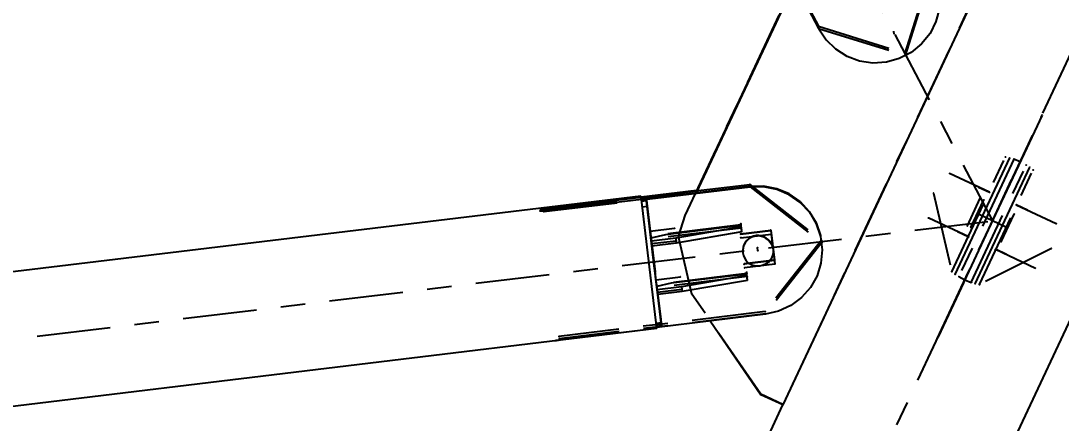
# Model space of a CAD drawing. Header units: millimetres. Extents: x 2368 to 8313, y 7493 to 11698.
# Drawn here: x 4439.02 to 4481.39, y 11253.71 to 11270.07 of the extents above; entities that cross this region are included whole.
import ezdxf

# ---------------------------------------------------------------- set-up
doc = ezdxf.new("R2010")
doc.units = ezdxf.units.MM
for name, pattern in [('XKITLINE00', [0]), ('XKITLINE02', [4, 2, -2]), ('XKITLINE03', [6, 3, -1, 1, -1])]:
    doc.linetypes.add(name, pattern=pattern)
doc.styles.add('ROMANS', font='romans.shx')
doc.dimstyles.new('MD300', dxfattribs={"dimtxt": 2.5, "dimasz": 2.5, "dimexe": 1, "dimexo": 1, "dimgap": 0.5, "dimtad": 1, "dimdec": 1, "dimlfac": 50, "dimrnd": 0.5, "dimdsep": 46, "dimtxsty": 'ROMANS', "dimcen": 1, "dimclrd": 146, "dimclre": 146, "dimclrt": 30, "dimadec": 1, "dimazin": 2, "dimtfac": 1, "dimtdec": 1, "dimtmove": 0, "dimatfit": 1, "dimfxl": 1, "dimtolj": 1, "dimtzin": 0, "dimlwd": -1, "dimlwe": -1, "dimarcsym": 0})

# ---------------------------------------------------------------- blocks, each defined once
blk = doc.blocks.new('*D36')
at = {"color": 146, "transparency": 16777216}
for p, q in [((3888.588, 11276.272), (3888.588, 10979.265)), ((5216.588, 11054.98), (5216.588, 10979.265)), ((3891.088, 10980.265), (5214.088, 10980.265))]:
    blk.add_line(p, q, dxfattribs=at)
for points in [[(3891.088, 10980.681), (3891.088, 10979.848), (3888.588, 10980.265)], [(5214.088, 10980.681), (5214.088, 10979.848), (5216.588, 10980.265)]]:
    blk.add_solid(points, dxfattribs=at)
at = {"layer": 'Defpoints', "color": 0, "transparency": 16777216}
for p in [(3888.588, 11277.272), (5216.588, 11055.98), (5216.588, 10980.265)]:
    blk.add_point(p, dxfattribs=at)
at = {"color": 30, "transparency": 16777216, "insert": (4552.588, 10982.015), "char_height": 2.5, "attachment_point": 5, "style": 'ROMANS'}
blk.add_mtext('\\A1;66400', dxfattribs=at)
blk = doc.blocks.new('*D38')
at = {"color": 146, "transparency": 16777216}
for p, q in [((3888.584, 11276.27), (3888.584, 10968.162)), ((6544.588, 11276.271), (6544.588, 10968.162)), ((6542.088, 10969.162), (3891.084, 10969.162))]:
    blk.add_line(p, q, dxfattribs=at)
for points in [[(3891.084, 10969.579), (3891.084, 10968.745), (3888.584, 10969.162)], [(6542.088, 10969.579), (6542.088, 10968.745), (6544.588, 10969.162)]]:
    blk.add_solid(points, dxfattribs=at)
at = {"layer": 'Defpoints', "color": 0, "transparency": 16777216}
for p in [(3888.584, 11277.27), (6544.588, 11277.271), (3888.584, 10969.162)]:
    blk.add_point(p, dxfattribs=at)
at = {"color": 30, "transparency": 16777216, "insert": (5216.586, 10970.912), "char_height": 2.5, "attachment_point": 5, "style": 'ROMANS'}
blk.add_mtext('\\A1;132800', dxfattribs=at)

msp = doc.modelspace()

# ---------------------------------------------------------------- linework, layer by layer
at = {"color": 8, "linetype": 'XKITLINE03'}
for p, q in [((4396.5881, 11087.0404), (4560.5881, 11436.8368)), ((4396.5882, 11087.0404), (4560.5882, 11436.8368)), ((4396.5881, 11418.2997), (4478.5881, 11261.9386)), ((4396.5882, 11418.2997), (4478.5882, 11261.9386)), ((4467.5861, 11277.3167), (4471.4961, 11269.861)), ((4467.5861, 11277.3167), (4471.496, 11269.861)), ((4467.5974, 11277.2225), (4471.5074, 11269.7668)), ((4467.5975, 11277.2225), (4471.5075, 11269.7668)), ((4479.3544, 11274.306), (4470.0536, 11254.4663)), ((4479.3545, 11274.306), (4470.0537, 11254.4663)), ((4466.0737, 11262.1554), (4470.7563, 11272.1111)), ((4466.0738, 11262.1554), (4470.7563, 11272.1111)), ((4475.0301, 11268.7595), (4476.1424, 11272.2758)), ((4475.0301, 11268.7595), (4476.1424, 11272.2758)), ((4475.0415, 11268.6653), (4476.1538, 11272.1816)), ((4475.0415, 11268.6653), (4476.1537, 11272.1816)), ((4471.496, 11269.861), (4475.0301, 11268.7595)), ((4471.4961, 11269.861), (4475.0301, 11268.7595)), ((4471.5074, 11269.7668), (4475.0415, 11268.6653)), ((4471.5075, 11269.7668), (4475.0415, 11268.6653)), ((4476.3382, 11257.1397), (4480.5659, 11266.1571)), ((4476.3382, 11257.1397), (4480.5659, 11266.1571)), ((4480.6042, 11266.2387), (4479.8716, 11264.6762)), ((4480.6042, 11266.2387), (4479.8716, 11264.6762)), ((4480.5659, 11266.1571), (4480.6042, 11266.2387)), ((4480.5659, 11266.1571), (4480.6042, 11266.2387)), ((4476.9331, 11259.8693), (4479.1203, 11264.5344)), ((4476.9332, 11259.8693), (4479.1204, 11264.5344)), ((4479.4532, 11264.4433), (4477.216, 11259.6717)), ((4479.4532, 11264.4433), (4477.216, 11259.6717)), ((4478.1807, 11262.1297), (4479.2929, 11264.5019)), ((4478.1807, 11262.1297), (4479.2929, 11264.5019)), ((4479.8716, 11264.6762), (4478.713, 11262.205)), ((4479.8716, 11264.6762), (4478.713, 11262.205)), ((4479.2929, 11264.5019), (4479.2929, 11264.5019)), ((4479.2929, 11264.5019), (4479.2929, 11264.5019)), ((4479.7131, 11264.338), (4479.4532, 11264.4433)), ((4479.713, 11264.338), (4479.4532, 11264.4433)), ((4477.723, 11259.4339), (4479.9602, 11264.2056)), ((4477.7231, 11259.4339), (4479.9602, 11264.2056)), ((4478.0559, 11259.3429), (4480.2431, 11264.008)), ((4478.0559, 11259.3429), (4480.2431, 11264.008)), ((4478.9955, 11261.7476), (4480.1077, 11264.1198)), ((4478.9956, 11261.7476), (4480.1078, 11264.1198)), ((4480.1077, 11264.1198), (4480.1078, 11264.1198)), ((4480.1078, 11264.1198), (4480.1078, 11264.1198)), ((4478.4693, 11263.0988), (4476.8395, 11263.8629)), ((4476.8395, 11263.8629), (4476.8395, 11263.8629)), ((4478.4694, 11263.0988), (4476.8396, 11263.8629)), ((4476.8396, 11263.8629), (4476.8396, 11263.8629)), ((4460.3092, 11262.4052), (4468.7083, 11263.4186)), ((4460.3092, 11262.4052), (4468.7083, 11263.4186)), ((4460.3206, 11262.311), (4468.7196, 11263.3244)), ((4460.3206, 11262.311), (4468.7197, 11263.3244)), ((4468.7083, 11263.4186), (4471.6215, 11261.1458)), ((4468.7083, 11263.4186), (4471.6216, 11261.1458)), ((4468.7196, 11263.3244), (4471.6329, 11261.0516)), ((4468.7197, 11263.3244), (4471.6329, 11261.0516)), ((4478.0166, 11263.311), (4478.4694, 11263.0988)), ((4478.0167, 11263.311), (4478.4694, 11263.0988)), ((4465.1071, 11257.7024), (4464.4793, 11262.9053)), ((4464.4793, 11262.9053), (4464.4811, 11262.8908)), ((4465.1071, 11257.7024), (4464.4794, 11262.9053)), ((4464.4794, 11262.9053), (4464.4811, 11262.8908)), ((4464.4811, 11262.8908), (4464.4864, 11262.8467)), ((4464.4811, 11262.8908), (4464.4864, 11262.8467)), ((4464.7633, 11260.5519), (4464.482, 11262.8829)), ((4464.482, 11262.8829), (4465.0958, 11257.7961)), ((4464.7633, 11260.5519), (4464.4821, 11262.8829)), ((4464.4821, 11262.8829), (4465.0958, 11257.7961)), ((4464.4864, 11262.8467), (4465.1142, 11257.6438)), ((4464.4864, 11262.8467), (4465.1142, 11257.6438)), ((4464.8302, 11259.9972), (4464.4977, 11262.7531)), ((4464.4977, 11262.7531), (4465.1115, 11257.6663)), ((4464.8302, 11259.9972), (4464.4977, 11262.7531)), ((4464.4977, 11262.7531), (4465.1114, 11257.6663)), ((4476.1887, 11263.0636), (4476.9331, 11259.8693)), ((4476.1888, 11263.0636), (4476.9332, 11259.8693)), ((4477.5644, 11261.7339), (4478.0908, 11262.8566)), ((4477.5644, 11261.7339), (4478.0907, 11262.8566)), ((4477.7092, 11261.6659), (4478.2356, 11262.7887)), ((4477.7093, 11261.6659), (4478.2356, 11262.7887)), ((4478.0907, 11262.8566), (4478.0907, 11262.8566)), ((4478.0908, 11262.8566), (4478.0908, 11262.8566)), ((4478.2356, 11262.7887), (4478.2356, 11262.7887)), ((4478.2356, 11262.7887), (4478.2356, 11262.7887)), ((4478.4694, 11263.0988), (4478.4693, 11263.0988)), ((4478.4694, 11263.0988), (4478.4694, 11263.0988)), ((4480.0086, 11262.3771), (4479.5559, 11262.5894)), ((4479.5559, 11262.5894), (4479.5559, 11262.5894)), ((4479.5559, 11262.5894), (4481.1857, 11261.8252)), ((4480.0086, 11262.3771), (4479.5559, 11262.5894)), ((4479.5559, 11262.5894), (4479.5559, 11262.5894)), ((4479.5559, 11262.5894), (4481.1857, 11261.8252)), ((4314.5881, 11242.1507), (4478.5881, 11261.9386)), ((4314.5882, 11242.1507), (4478.5882, 11261.9386)), ((4465.8076, 11261.295), (4466.0737, 11262.1554)), ((4465.8076, 11261.295), (4466.0738, 11262.1554)), ((4477.6203, 11261.2879), (4475.9905, 11262.052)), ((4475.9905, 11262.052), (4475.9905, 11262.052)), ((4477.6204, 11261.2879), (4475.9906, 11262.052)), ((4475.9906, 11262.052), (4475.9906, 11262.052)), ((4477.0685, 11259.7574), (4478.1807, 11262.1297)), ((4477.0685, 11259.7574), (4478.1807, 11262.1297)), ((4478.713, 11262.205), (4477.4168, 11259.4403)), ((4478.713, 11262.205), (4477.4168, 11259.4403)), ((4479.1314, 11261.6839), (4478.0448, 11262.1933)), ((4479.1314, 11261.6839), (4478.0449, 11262.1933)), ((4478.5881, 11261.9386), (4478.5881, 11261.9386)), ((4478.9406, 11261.0886), (4479.467, 11262.2113)), ((4478.9406, 11261.0886), (4479.467, 11262.2113)), ((4479.467, 11262.2113), (4479.467, 11262.2113)), ((4479.467, 11262.2113), (4479.467, 11262.2113)), ((4464.6473, 11261.513), (4465.6401, 11261.6328)), ((4464.6473, 11261.513), (4465.6401, 11261.6328)), ((4464.6701, 11261.3246), (4464.6473, 11261.513)), ((4464.67, 11261.3246), (4464.6473, 11261.513)), ((4468.3434, 11261.7679), (4464.67, 11261.3246)), ((4468.3434, 11261.7679), (4464.6701, 11261.3246)), ((4468.3586, 11261.6422), (4464.6852, 11261.199)), ((4468.3585, 11261.6422), (4464.6852, 11261.199)), ((4468.3261, 11261.4106), (4469.5572, 11261.5592)), ((4468.3261, 11261.4106), (4469.5571, 11261.5592)), ((4468.3281, 11261.3939), (4469.5592, 11261.5424)), ((4468.3281, 11261.3939), (4469.5591, 11261.5424)), ((4468.3371, 11261.8202), (4468.3434, 11261.7679)), ((4468.3371, 11261.8202), (4468.3434, 11261.7679)), ((4468.3649, 11261.5899), (4468.3585, 11261.6422)), ((4468.3649, 11261.5899), (4468.3586, 11261.6422)), ((4469.5571, 11261.5592), (4469.7048, 11260.335)), ((4469.5572, 11261.5592), (4469.7049, 11260.335)), ((4469.5591, 11261.5424), (4469.7069, 11260.3182)), ((4469.5592, 11261.5424), (4469.7069, 11260.3182)), ((4477.1676, 11261.5002), (4477.6203, 11261.2879)), ((4477.1677, 11261.5002), (4477.6204, 11261.2879)), ((4477.5644, 11261.7339), (4477.5644, 11261.7339)), ((4477.5644, 11261.7339), (4477.5644, 11261.7339)), ((4477.7092, 11261.6659), (4477.7092, 11261.6659)), ((4477.7093, 11261.6659), (4477.7093, 11261.6659)), ((4477.8833, 11259.3754), (4478.9955, 11261.7476)), ((4477.8834, 11259.3754), (4478.9956, 11261.7476)), ((4481.1857, 11261.8252), (4481.1857, 11261.8252)), ((4481.1857, 11261.8252), (4481.1857, 11261.8252)), ((4464.6852, 11261.199), (4464.708, 11261.0106)), ((4464.6852, 11261.199), (4464.7079, 11261.0106)), ((4464.7079, 11261.0106), (4465.7007, 11261.1304)), ((4464.708, 11261.0106), (4465.7008, 11261.1304)), ((4466.346, 11258.9602), (4465.8076, 11261.295)), ((4466.346, 11258.9602), (4465.8076, 11261.295)), ((4468.3452, 11261.2515), (4469.5763, 11261.4001)), ((4468.3453, 11261.2515), (4469.5764, 11261.4001)), ((4471.6215, 11261.1458), (4469.3325, 11258.2453)), ((4471.6216, 11261.1458), (4469.3325, 11258.2453)), ((4471.6329, 11261.0516), (4469.3438, 11258.1511)), ((4471.6329, 11261.0516), (4469.3439, 11258.1511)), ((4469.5763, 11261.4001), (4469.724, 11260.1759)), ((4469.5764, 11261.4001), (4469.7241, 11260.1759)), ((4477.6203, 11261.2879), (4477.6203, 11261.2879)), ((4477.6204, 11261.2879), (4477.6204, 11261.2879)), ((4478.9406, 11261.0886), (4478.9406, 11261.0886)), ((4478.9406, 11261.0886), (4478.9406, 11261.0886)), ((4469.0337, 11260.7221), (4469.0185, 11260.8477)), ((4469.0336, 11260.7221), (4469.0185, 11260.8477)), ((4480.9875, 11260.8137), (4478.0559, 11259.3429)), ((4480.9875, 11260.8137), (4478.0559, 11259.3429)), ((4479.1596, 11260.5663), (4478.7069, 11260.7785)), ((4478.7069, 11260.7785), (4478.7069, 11260.7785)), ((4478.7069, 11260.7785), (4480.3367, 11260.0144)), ((4479.1596, 11260.5663), (4478.7069, 11260.7785)), ((4478.7069, 11260.7785), (4478.7069, 11260.7785)), ((4478.7069, 11260.7785), (4480.3367, 11260.0144)), ((4469.7049, 11260.335), (4468.4738, 11260.1864)), ((4469.7048, 11260.335), (4468.4738, 11260.1864)), ((4469.7069, 11260.3182), (4468.4758, 11260.1697)), ((4469.7069, 11260.3182), (4468.4758, 11260.1697)), ((4468.5816, 11259.7933), (4464.9083, 11259.3501)), ((4468.5817, 11259.7933), (4464.9083, 11259.3501)), ((4469.7241, 11260.1759), (4468.493, 11260.0273)), ((4469.724, 11260.1759), (4468.493, 11260.0273)), ((4468.5753, 11259.8457), (4468.5816, 11259.7933)), ((4468.5754, 11259.8457), (4468.5817, 11259.7933)), ((4480.3367, 11260.0144), (4480.3367, 11260.0144)), ((4480.3367, 11260.0144), (4480.3367, 11260.0144)), ((4464.8855, 11259.5385), (4465.8783, 11259.6583)), ((4464.9083, 11259.3501), (4464.8855, 11259.5385)), ((4464.8856, 11259.5385), (4465.8784, 11259.6583)), ((4464.9083, 11259.3501), (4464.8856, 11259.5385)), ((4468.5968, 11259.6677), (4464.9234, 11259.2245)), ((4468.5968, 11259.6677), (4464.9235, 11259.2245)), ((4468.6031, 11259.6154), (4468.5968, 11259.6677)), ((4468.6032, 11259.6154), (4468.5968, 11259.6677)), ((4477.4168, 11259.4403), (4476.3765, 11257.2214)), ((4477.4168, 11259.4403), (4476.3765, 11257.2214)), ((4477.0685, 11259.7574), (4477.0685, 11259.7574)), ((4477.0685, 11259.7574), (4477.0685, 11259.7574)), ((4477.216, 11259.6717), (4477.4632, 11259.5393)), ((4477.216, 11259.6717), (4477.4632, 11259.5393)), ((4477.4632, 11259.5393), (4477.7231, 11259.4339)), ((4477.4632, 11259.5393), (4477.723, 11259.4339)), ((4477.8834, 11259.3754), (4477.8833, 11259.3754)), ((4477.8834, 11259.3754), (4477.8834, 11259.3754)), ((4464.9234, 11259.2245), (4464.9462, 11259.0361)), ((4464.9235, 11259.2245), (4464.9462, 11259.0361)), ((4464.9462, 11259.0361), (4465.939, 11259.1559)), ((4464.9462, 11259.0361), (4465.939, 11259.1559)), ((4469.1475, 11254.8856), (4466.346, 11258.9602)), ((4469.1475, 11254.8856), (4466.346, 11258.9602)), ((4469.3325, 11258.2453), (4460.9334, 11257.2319)), ((4469.3325, 11258.2453), (4460.9334, 11257.2319)), ((4469.3438, 11258.1511), (4460.9447, 11257.1377)), ((4469.3439, 11258.1511), (4460.9448, 11257.1377)), ((4465.1124, 11257.6583), (4465.1071, 11257.7024)), ((4465.1125, 11257.6583), (4465.1071, 11257.7024)), ((4470.0536, 11254.4663), (4469.1475, 11254.8856)), ((4470.0537, 11254.4663), (4469.1475, 11254.8856))]:
    msp.add_line(p, q, dxfattribs=at)
at = {"color": 8, "linetype": 'XKITLINE00'}
for p, q in [((4551.8238, 11407.3948), (4413.0825, 11111.4729)), ((4479.357, 11274.285), (4470.0562, 11254.4453)), ((4469.4546, 11273.6693), (4471.5094, 11269.7511)), ((4470.5207, 11271.6364), (4466.4923, 11263.0716)), ((4470.5337, 11271.6115), (4466.5186, 11263.0747)), ((4476.4237, 11270.5782), (4476.2869, 11270.0505)), ((4476.2869, 11270.0505), (4476.0428, 11269.5626)), ((4471.5094, 11269.7511), (4471.8119, 11269.2974)), ((4476.0428, 11269.5626), (4475.702, 11269.1357)), ((4472.2027, 11268.9164), (4471.8119, 11269.2974)), ((4475.702, 11269.1357), (4475.2796, 11268.7884)), ((4472.6648, 11268.6245), (4472.2027, 11268.9164)), ((4475.2796, 11268.7884), (4474.7939, 11268.536)), ((4473.1779, 11268.4347), (4472.6648, 11268.6245)), ((4473.7196, 11268.3552), (4473.1779, 11268.4347)), ((4474.2662, 11268.3895), (4473.7196, 11268.3552)), ((4474.7939, 11268.536), (4474.2662, 11268.3895)), ((4466.54, 11263.1729), (4464.2785, 11262.9)), ((4468.7178, 11263.3401), (4464.2899, 11262.8058)), ((4468.7216, 11263.3087), (4464.2937, 11262.7744)), ((4469.2654, 11263.3488), (4468.7178, 11263.3401)), ((4468.7178, 11263.3401), (4468.7216, 11263.3087)), ((4469.2692, 11263.3174), (4468.7216, 11263.3087)), ((4469.2654, 11263.3488), (4469.2692, 11263.3174)), ((4469.8028, 11263.2441), (4469.2654, 11263.3488)), ((4469.8065, 11263.2127), (4469.2692, 11263.3174)), ((4470.3063, 11263.0306), (4469.8028, 11263.2441)), ((4470.3101, 11262.9992), (4469.8065, 11263.2127)), ((4464.273, 11262.9458), (4327.9272, 11246.4946)), ((4464.2803, 11262.8854), (4460.3091, 11262.4062)), ((4464.2895, 11262.809), (4460.3183, 11262.3299)), ((4464.2895, 11262.809), (4464.273, 11262.9458)), ((4464.4794, 11262.9053), (4464.2808, 11262.8814)), ((4464.4798, 11262.9018), (4464.2812, 11262.8778)), ((4464.4833, 11262.8724), (4464.2848, 11262.8485)), ((4464.4864, 11262.8467), (4464.2879, 11262.8228)), ((4464.2879, 11262.8228), (4464.2895, 11262.809)), ((4464.9226, 11257.5624), (4464.2895, 11262.809)), ((4464.4977, 11262.7531), (4464.2992, 11262.7291)), ((4464.4864, 11262.8467), (4464.4798, 11262.9018)), ((4466.5241, 11263.1391), (4464.4809, 11262.8926)), ((4464.4864, 11262.8467), (4464.4885, 11262.8298)), ((4464.696, 11261.1097), (4464.4977, 11262.7531)), ((4470.7541, 11262.7175), (4470.3063, 11263.0306)), ((4470.7579, 11262.6861), (4470.3101, 11262.9992)), ((4460.1517, 11262.3615), (4460.1448, 11262.3492)), ((4460.1448, 11262.3492), (4460.1544, 11262.3388)), ((4460.1744, 11262.3746), (4460.1517, 11262.3615)), ((4460.1796, 11262.3315), (4460.1544, 11262.3388)), ((4460.2108, 11262.3872), (4460.1744, 11262.3746)), ((4460.2179, 11262.3279), (4460.1796, 11262.3315)), ((4460.2572, 11262.3981), (4460.2108, 11262.3872)), ((4460.2655, 11262.3292), (4460.2179, 11262.3279)), ((4460.3091, 11262.4062), (4460.2572, 11262.3981)), ((4460.2572, 11262.3981), (4460.2655, 11262.3292)), ((4460.3183, 11262.3299), (4460.2655, 11262.3292)), ((4460.3091, 11262.4062), (4460.3183, 11262.3299)), ((4464.5257, 11262.5213), (4464.3271, 11262.4973)), ((4470.7541, 11262.7175), (4471.1265, 11262.3186)), ((4470.7579, 11262.6861), (4471.1303, 11262.2872)), ((4471.1265, 11262.3186), (4471.4073, 11261.8513)), ((4471.1303, 11262.2872), (4471.4111, 11261.8199)), ((4468.3467, 11261.741), (4465.269, 11261.3696)), ((4468.353, 11261.6886), (4465.6889, 11261.2291)), ((4468.3768, 11261.4912), (4465.7127, 11261.0317)), ((4468.3768, 11261.4912), (4468.3467, 11261.741)), ((4471.4073, 11261.8513), (4471.5842, 11261.336)), ((4471.4111, 11261.8199), (4471.5879, 11261.3046)), ((4465.269, 11261.3696), (4464.6809, 11261.2349)), ((4464.696, 11261.1097), (4464.6961, 11261.1093)), ((4465.6889, 11261.2291), (4464.6961, 11261.1093)), ((4464.6961, 11261.1093), (4464.6971, 11261.1004)), ((4464.957, 11258.9463), (4464.6971, 11261.1004)), ((4465.6889, 11261.2291), (4465.7127, 11261.0317)), ((4468.5147, 11261.0586), (4468.4637, 11260.9638)), ((4468.5167, 11261.0419), (4468.4657, 11260.947)), ((4468.5814, 11261.1432), (4468.5147, 11261.0586)), ((4468.5835, 11261.1265), (4468.5167, 11261.0419)), ((4468.662, 11261.215), (4468.5814, 11261.1432)), ((4468.664, 11261.1983), (4468.5835, 11261.1265)), ((4468.7538, 11261.2718), (4468.662, 11261.215)), ((4468.7558, 11261.2551), (4468.664, 11261.1983)), ((4468.8541, 11261.312), (4468.7538, 11261.2718)), ((4468.8561, 11261.2952), (4468.7558, 11261.2551)), ((4468.9598, 11261.3342), (4468.8541, 11261.312)), ((4468.9618, 11261.3174), (4468.8561, 11261.2952)), ((4469.0678, 11261.3378), (4468.9598, 11261.3342)), ((4468.9598, 11261.3342), (4468.9618, 11261.3174)), ((4469.0699, 11261.321), (4468.9618, 11261.3174)), ((4469.1748, 11261.3227), (4469.0678, 11261.3378)), ((4469.1768, 11261.3059), (4469.0699, 11261.321)), ((4469.2775, 11261.2893), (4469.1748, 11261.3227)), ((4469.2795, 11261.2725), (4469.1768, 11261.3059)), ((4469.3728, 11261.2387), (4469.2775, 11261.2893)), ((4469.3748, 11261.222), (4469.2795, 11261.2725)), ((4469.4577, 11261.1724), (4469.3728, 11261.2387)), ((4469.4598, 11261.1557), (4469.3748, 11261.222)), ((4469.4577, 11261.1724), (4469.5298, 11261.0924)), ((4469.4598, 11261.1557), (4469.5318, 11261.0757)), ((4469.5298, 11261.0924), (4469.5868, 11261.0012)), ((4469.5318, 11261.0757), (4469.5889, 11260.9845)), ((4471.5842, 11261.336), (4471.5879, 11261.3046)), ((4471.5879, 11261.3046), (4471.6532, 11260.7638)), ((4465.7127, 11261.0317), (4464.7199, 11260.9119)), ((4468.43, 11260.8616), (4468.4147, 11260.7552)), ((4468.432, 11260.8449), (4468.4167, 11260.7385)), ((4468.4167, 11260.7385), (4468.4202, 11260.631)), ((4468.4202, 11260.631), (4468.4423, 11260.5259)), ((4468.4637, 11260.9638), (4468.43, 11260.8616)), ((4468.4657, 11260.947), (4468.432, 11260.8449)), ((4469.5868, 11261.0012), (4469.627, 11260.9015)), ((4469.5889, 11260.9845), (4469.6291, 11260.8847)), ((4469.6291, 11260.8847), (4469.6512, 11260.7796)), ((4469.6547, 11260.6722), (4469.6394, 11260.5657)), ((4469.6512, 11260.7796), (4469.6547, 11260.6722)), ((4471.6532, 11260.7638), (4471.604, 11260.2212)), ((4468.4423, 11260.5259), (4468.4825, 11260.4262)), ((4468.4825, 11260.4262), (4468.5396, 11260.3349)), ((4468.5396, 11260.3349), (4468.6116, 11260.255)), ((4468.6966, 11260.1887), (4468.6116, 11260.255)), ((4469.4074, 11260.2123), (4469.3156, 11260.1555)), ((4469.4879, 11260.2842), (4469.4074, 11260.2123)), ((4469.5547, 11260.3688), (4469.4879, 11260.2842)), ((4469.6057, 11260.4636), (4469.5547, 11260.3688)), ((4469.6394, 11260.5657), (4469.6057, 11260.4636)), ((4471.604, 11260.2212), (4471.4424, 11259.7005)), ((4468.7919, 11260.1381), (4468.6966, 11260.1887)), ((4468.8946, 11260.1047), (4468.7919, 11260.1381)), ((4469.0015, 11260.0896), (4468.8946, 11260.1047)), ((4469.1096, 11260.0932), (4469.0015, 11260.0896)), ((4469.2153, 11260.1154), (4469.1096, 11260.0932)), ((4469.3156, 11260.1555), (4469.2153, 11260.1154)), ((4465.5072, 11259.3951), (4464.9191, 11259.2604)), ((4468.5849, 11259.7664), (4465.5072, 11259.3951)), ((4468.5912, 11259.7141), (4465.9271, 11259.2546)), ((4468.6151, 11259.5166), (4465.9509, 11259.0571)), ((4468.6151, 11259.5166), (4468.5849, 11259.7664)), ((4471.4424, 11259.7005), (4471.1755, 11259.2245)), ((4465.9271, 11259.2546), (4464.9343, 11259.1348)), ((4464.957, 11258.9463), (4464.9581, 11258.9373)), ((4465.9509, 11259.0571), (4464.9581, 11258.9373)), ((4465.0688, 11258.0198), (4464.9581, 11258.9373)), ((4465.9271, 11259.2546), (4465.9509, 11259.0571)), ((4471.1755, 11259.2245), (4470.8151, 11258.8139)), ((4470.8151, 11258.8139), (4470.3768, 11258.4867)), ((4469.3458, 11258.1354), (4464.9179, 11257.6012)), ((4469.8798, 11258.2572), (4469.3458, 11258.1354)), ((4470.3768, 11258.4867), (4469.8798, 11258.2572)), ((4465.0965, 11257.7908), (4464.8979, 11257.7669)), ((4465.1115, 11257.6663), (4464.9129, 11257.6423)), ((4465.1115, 11257.6663), (4465.0688, 11258.0198)), ((4467.0885, 11257.8631), (4469.15, 11254.8646)), ((4464.9234, 11257.5554), (4328.5775, 11241.1041)), ((4464.9234, 11257.5554), (4328.5776, 11241.1041)), ((4464.9226, 11257.5624), (4460.9514, 11257.0832)), ((4464.9232, 11257.5572), (4460.952, 11257.078)), ((4464.9226, 11257.5624), (4464.9232, 11257.5572)), ((4460.783, 11257.0598), (4460.7831, 11257.0588)), ((4460.7913, 11257.0601), (4460.7831, 11257.0588)), ((4460.7914, 11257.0595), (4460.7831, 11257.0588)), ((4460.8152, 11257.0633), (4460.7913, 11257.0601)), ((4460.8154, 11257.062), (4460.7914, 11257.0595)), ((4460.8526, 11257.0681), (4460.8152, 11257.0633)), ((4460.8528, 11257.0663), (4460.8154, 11257.062)), ((4460.8998, 11257.0718), (4460.8528, 11257.0663)), ((4460.9514, 11257.0832), (4460.8996, 11257.0739)), ((4460.952, 11257.078), (4460.8998, 11257.0718)), ((4460.9517, 11257.0802), (4460.952, 11257.078)), ((4470.0562, 11254.4453), (4469.15, 11254.8646)), ((4470.0393, 11254.4532), (4404.8004, 11115.3047))]:
    msp.add_line(p, q, dxfattribs=at)
at = {"color": 3, "linetype": 'XKITLINE02'}
msp.add_line((4474.5812, 11269.5308), (4474.566, 11269.6564), dxfattribs=at)
at = {"color": 3, "linetype": 'XKITLINE00'}
msp.add_line((4474.5812, 11269.5308), (4474.5661, 11269.6564), dxfattribs=at)
at = {"color": 8, "linetype": 'XKITLINE00'}
for centre in [(4471.496, 11269.861), (4471.496, 11269.861), (4471.4961, 11269.861), (4471.4961, 11269.861), (4471.5074, 11269.7668), (4471.5074, 11269.7668), (4471.5075, 11269.7668), (4471.5075, 11269.7668), (4475.0301, 11268.7595), (4475.0301, 11268.7595), (4475.0301, 11268.7595), (4475.0301, 11268.7595), (4475.0415, 11268.6653), (4475.0415, 11268.6653), (4475.0415, 11268.6653), (4475.0415, 11268.6653), (4480.5659, 11266.1571), (4480.5659, 11266.1571), (4480.5659, 11266.1571), (4480.5659, 11266.1571), (4480.6042, 11266.2387), (4480.6042, 11266.2387), (4480.6042, 11266.2387), (4480.6042, 11266.2387), (4479.1203, 11264.5344), (4479.1204, 11264.5344), (4479.2929, 11264.5019), (4479.2929, 11264.5019), (4479.2929, 11264.5019), (4479.2929, 11264.5019), (4479.4532, 11264.4433), (4479.4532, 11264.4433), (4479.4532, 11264.4433), (4479.4532, 11264.4433), (4479.8716, 11264.6762), (4479.8716, 11264.6762), (4479.8716, 11264.6762), (4479.8716, 11264.6762), (4479.713, 11264.338), (4479.7131, 11264.338), (4479.9602, 11264.2056), (4479.9602, 11264.2056), (4480.1077, 11264.1198), (4480.1077, 11264.1198), (4480.1078, 11264.1198), (4480.1078, 11264.1198), (4480.2431, 11264.008), (4480.2431, 11264.008), (4476.8395, 11263.8629), (4476.8395, 11263.8629), (4476.8396, 11263.8629), (4476.8396, 11263.8629), (4468.7083, 11263.4186), (4468.7083, 11263.4186), (4468.7083, 11263.4186), (4468.7083, 11263.4186), (4468.7196, 11263.3244), (4468.7196, 11263.3244), (4468.7197, 11263.3244), (4468.7197, 11263.3244), (4478.0166, 11263.311), (4478.0167, 11263.311), (4464.4793, 11262.9053), (4464.4793, 11262.9053), (4464.4794, 11262.9053), (4464.4794, 11262.9053), (4464.4811, 11262.8908), (4464.4811, 11262.8908), (4464.4811, 11262.8908), (4464.4811, 11262.8908), (4464.482, 11262.8829), (4464.482, 11262.8829), (4464.4821, 11262.8829), (4464.4821, 11262.8829), (4464.4864, 11262.8467), (4464.4864, 11262.8467), (4464.4864, 11262.8467), (4464.4864, 11262.8467), (4464.4977, 11262.7531), (4464.4977, 11262.7531), (4464.4977, 11262.7531), (4464.4977, 11262.7531), (4476.1887, 11263.0636), (4476.1888, 11263.0636), (4478.0907, 11262.8566), (4478.0907, 11262.8566), (4478.0908, 11262.8566), (4478.0908, 11262.8566), (4478.2356, 11262.7887), (4478.2356, 11262.7887), (4478.2356, 11262.7887), (4478.2356, 11262.7887), (4478.4693, 11263.0988), (4478.4694, 11263.0988), (4478.4694, 11263.0988), (4478.4694, 11263.0988), (4478.4694, 11263.0988), (4478.4694, 11263.0988), (4460.3092, 11262.4052), (4460.3092, 11262.4052), (4460.3206, 11262.311), (4460.3206, 11262.311), (4479.5559, 11262.5894), (4479.5559, 11262.5894), (4479.5559, 11262.5894), (4479.5559, 11262.5894), (4479.5559, 11262.5894), (4479.5559, 11262.5894), (4480.0086, 11262.3771), (4480.0086, 11262.3771), (4466.0737, 11262.1554), (4466.0737, 11262.1554), (4466.0738, 11262.1554), (4466.0738, 11262.1554), (4475.9905, 11262.052), (4475.9905, 11262.052), (4475.9906, 11262.052), (4475.9906, 11262.052), (4478.0448, 11262.1933), (4478.0449, 11262.1933), (4478.1807, 11262.1297), (4478.1807, 11262.1297), (4478.1807, 11262.1297), (4478.1807, 11262.1297), (4478.5881, 11261.9386), (4478.5881, 11261.9386), (4478.5881, 11261.9386), (4478.5882, 11261.9386), (4478.5882, 11261.9386), (4478.713, 11262.205), (4478.713, 11262.205), (4478.713, 11262.205), (4478.713, 11262.205), (4479.467, 11262.2113), (4479.467, 11262.2113), (4479.467, 11262.2113), (4479.467, 11262.2113), (4464.6473, 11261.513), (4464.6473, 11261.513), (4464.6473, 11261.513), (4464.6473, 11261.513), (4465.6401, 11261.6328), (4465.6401, 11261.6328), (4468.3371, 11261.8202), (4468.3371, 11261.8202), (4468.3434, 11261.7679), (4468.3434, 11261.7679), (4468.3434, 11261.7679), (4468.3434, 11261.7679), (4468.3585, 11261.6422), (4468.3585, 11261.6422), (4468.3586, 11261.6422), (4468.3586, 11261.6422), (4468.3649, 11261.5899), (4468.3649, 11261.5899), (4469.5571, 11261.5592), (4469.5571, 11261.5592), (4469.5572, 11261.5592), (4469.5572, 11261.5592), (4469.5591, 11261.5424), (4469.5591, 11261.5424), (4469.5592, 11261.5424), (4469.5592, 11261.5424), (4477.1676, 11261.5002), (4477.1677, 11261.5002), (4477.5644, 11261.7339), (4477.5644, 11261.7339), (4477.5644, 11261.7339), (4477.5644, 11261.7339), (4477.7092, 11261.6659), (4477.7092, 11261.6659), (4477.7093, 11261.6659), (4477.7093, 11261.6659), (4478.9955, 11261.7476), (4478.9955, 11261.7476), (4478.9956, 11261.7476), (4478.9956, 11261.7476), (4479.1314, 11261.6839), (4479.1314, 11261.6839), (4481.1857, 11261.8252), (4481.1857, 11261.8252), (4481.1857, 11261.8252), (4481.1857, 11261.8252), (4464.67, 11261.3246), (4464.67, 11261.3246), (4464.6701, 11261.3246), (4464.6701, 11261.3246), (4464.6852, 11261.199), (4464.6852, 11261.199), (4464.6852, 11261.199), (4464.6852, 11261.199), (4465.7007, 11261.1304), (4465.7008, 11261.1304), (4465.8076, 11261.295), (4465.8076, 11261.295), (4465.8076, 11261.295), (4465.8076, 11261.295), (4468.3261, 11261.4106), (4468.3261, 11261.4106), (4468.3281, 11261.3939), (4468.3281, 11261.3939), (4468.3452, 11261.2515), (4468.3453, 11261.2515), (4469.5763, 11261.4001), (4469.5763, 11261.4001), (4469.5764, 11261.4001), (4469.5764, 11261.4001), (4471.6215, 11261.1458), (4471.6215, 11261.1458), (4471.6216, 11261.1458), (4471.6216, 11261.1458), (4471.6329, 11261.0516), (4471.6329, 11261.0516), (4471.6329, 11261.0516), (4471.6329, 11261.0516), (4477.6203, 11261.2879), (4477.6203, 11261.2879), (4477.6203, 11261.2879), (4477.6204, 11261.2879), (4477.6204, 11261.2879), (4477.6204, 11261.2879), (4478.9406, 11261.0886), (4478.9406, 11261.0886), (4478.9406, 11261.0886), (4478.9406, 11261.0886), (4464.7079, 11261.0106), (4464.7079, 11261.0106), (4464.708, 11261.0106), (4464.708, 11261.0106), (4469.0185, 11260.8477), (4469.0185, 11260.8477), (4469.0336, 11260.7221), (4469.0337, 11260.7221), (4478.7069, 11260.7785), (4478.7069, 11260.7785), (4478.7069, 11260.7785), (4478.7069, 11260.7785), (4478.7069, 11260.7785), (4478.7069, 11260.7785), (4480.9875, 11260.8137), (4480.9875, 11260.8137), (4464.7633, 11260.5519), (4464.7633, 11260.5519), (4469.7048, 11260.335), (4469.7048, 11260.335), (4469.7049, 11260.335), (4469.7049, 11260.335), (4469.7069, 11260.3182), (4469.7069, 11260.3182), (4469.7069, 11260.3182), (4469.7069, 11260.3182), (4479.1596, 11260.5663), (4479.1596, 11260.5663), (4464.8302, 11259.9972), (4464.8302, 11259.9972), (4468.4738, 11260.1864), (4468.4738, 11260.1864), (4468.4758, 11260.1697), (4468.4758, 11260.1697), (4468.493, 11260.0273), (4468.493, 11260.0273), (4468.5753, 11259.8457), (4468.5754, 11259.8457), (4468.5816, 11259.7933), (4468.5816, 11259.7933), (4468.5817, 11259.7933), (4468.5817, 11259.7933), (4469.724, 11260.1759), (4469.724, 11260.1759), (4469.7241, 11260.1759), (4469.7241, 11260.1759), (4476.9331, 11259.8693), (4476.9331, 11259.8693), (4476.9332, 11259.8693), (4476.9332, 11259.8693), (4480.3367, 11260.0144), (4480.3367, 11260.0144), (4480.3367, 11260.0144), (4480.3367, 11260.0144), (4464.8855, 11259.5385), (4464.8855, 11259.5385), (4464.8856, 11259.5385), (4464.8856, 11259.5385), (4464.9083, 11259.3501), (4464.9083, 11259.3501), (4464.9083, 11259.3501), (4464.9083, 11259.3501), (4465.8783, 11259.6583), (4465.8784, 11259.6583), (4468.5968, 11259.6677), (4468.5968, 11259.6677), (4468.5968, 11259.6677), (4468.5968, 11259.6677), (4468.6031, 11259.6154), (4468.6032, 11259.6154), (4477.0685, 11259.7574), (4477.0685, 11259.7574), (4477.0685, 11259.7574), (4477.0685, 11259.7574), (4477.216, 11259.6717), (4477.216, 11259.6717), (4477.216, 11259.6717), (4477.216, 11259.6717), (4477.4168, 11259.4403), (4477.4168, 11259.4403), (4477.4168, 11259.4403), (4477.4168, 11259.4403), (4477.4632, 11259.5393), (4477.4632, 11259.5393), (4477.4632, 11259.5393), (4477.4632, 11259.5393), (4477.723, 11259.4339), (4477.723, 11259.4339), (4477.7231, 11259.4339), (4477.7231, 11259.4339), (4477.8833, 11259.3754), (4477.8834, 11259.3754), (4477.8834, 11259.3754), (4477.8834, 11259.3754), (4478.0559, 11259.3429), (4478.0559, 11259.3429), (4478.0559, 11259.3429), (4478.0559, 11259.3429), (4464.9234, 11259.2245), (4464.9234, 11259.2245), (4464.9235, 11259.2245), (4464.9235, 11259.2245), (4464.9462, 11259.0361), (4464.9462, 11259.0361), (4464.9462, 11259.0361), (4464.9462, 11259.0361), (4465.939, 11259.1559), (4465.939, 11259.1559), (4466.346, 11258.9602), (4466.346, 11258.9602), (4466.346, 11258.9602), (4466.346, 11258.9602), (4469.3325, 11258.2453), (4469.3325, 11258.2453), (4469.3325, 11258.2453), (4469.3325, 11258.2453), (4469.3438, 11258.1511), (4469.3438, 11258.1511), (4469.3439, 11258.1511), (4469.3439, 11258.1511), (4465.0958, 11257.7961), (4465.0958, 11257.7961), (4465.1071, 11257.7024), (4465.1071, 11257.7024), (4465.1071, 11257.7024), (4465.1071, 11257.7024), (4465.1114, 11257.6663), (4465.1115, 11257.6663), (4465.1124, 11257.6583), (4465.1125, 11257.6583), (4460.9334, 11257.2319), (4460.9334, 11257.2319), (4465.1142, 11257.6438), (4465.1142, 11257.6438), (4460.9447, 11257.1377), (4460.9448, 11257.1377), (4476.3382, 11257.1397), (4476.3382, 11257.1397), (4476.3765, 11257.2214), (4476.3765, 11257.2214), (4469.1475, 11254.8856), (4469.1475, 11254.8856), (4469.1475, 11254.8856), (4469.1475, 11254.8856), (4470.0536, 11254.4663), (4470.0536, 11254.4663), (4470.0537, 11254.4663), (4470.0537, 11254.4663)]:
    msp.add_circle(centre, 0.004, dxfattribs=at)

# ---------------------------------------------------------------- dimensions: what is measured, and where the dimension line sits
for base, p1, p2, picture, middle in [((3888.5836, 10969.1621), (6544.5882, 11277.2708), (3888.5836, 11277.2703), '*D38', (5216.5859, 10970.9121)), ((5216.5882, 10980.2647), (3888.5882, 11277.2717), (5216.5882, 11055.9804), '*D36', (4552.5882, 10982.0147))]:
    dim = msp.add_linear_dim(base=base, p1=p1, p2=p2, dimstyle='MD300')
    dim.commit()
    dim.dimension.update_dxf_attribs({"geometry": picture, "text_midpoint": middle})

doc.saveas('drawing.dxf')
